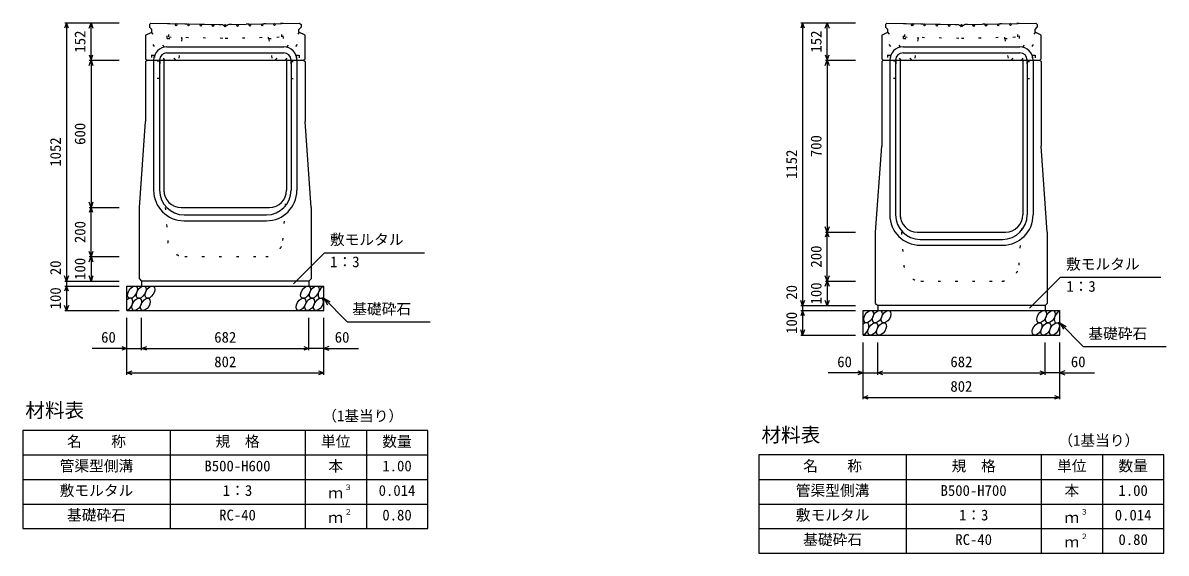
# Model space of a CAD drawing. Units: millimetres, scale not verified. Extents: x -12600 to 12600, y -5940 to 5940.
# Drawn here: x 1875 to 6534, y 1066 to 3226 of the extents above; entities that cross this region are included whole.
import ezdxf
from ezdxf.enums import TextEntityAlignment as Align

# ---------------------------------------------------------------- set-up
doc = ezdxf.new("R2010")
doc.units = ezdxf.units.MM
doc.header["$LTSCALE"] = 40
doc.linetypes.add('DOTTED', pattern=[1.75, 0.25, -1.5])
for name, color, linetype, lineweight in [('0-0_DIM', 7, 'Continuous', 25), ('0-2_HATCH', 6, 'Continuous', 25), ('0-3_HYO', 3, 'Continuous', 25), ('0-4_HYO2', 4, 'Continuous', 25), ('0-5_OUTLINE', 3, 'Continuous', 25), ('0-6_OUTLINE2', 4, 'DOTTED', 25), ('0-7_TXT', 7, 'Continuous', 25)]:
    doc.layers.add(name, color=color, linetype=linetype, lineweight=lineweight)
doc.styles.add('ＭＳ ゴシック', font='')
doc.styles.get('ＭＳ ゴシック').set_extended_font_data('MS Gothic')

msp = doc.modelspace()

# ---------------------------------------------------------------- linework, layer by layer
at = {"layer": '0-0_DIM'}
for p, q in [((2045.5, 3226.46), (2268, 3226.46)), ((2053, 3226.46), (2053, 2174.46)), ((2153, 3074.46), (2153, 3226.46)), ((5045.5, 3226.46), (5268, 3226.46)), ((5053, 3226.46), (5053, 2074.46)), ((5153, 3074.46), (5153, 3226.46)), ((2145.5, 3074.46), (2268, 3074.46)), ((2153, 3074.46), (2153, 2474.46)), ((5145.5, 3074.46), (5268, 3074.46)), ((5153, 3074.46), (5153, 2374.46)), ((2145.5, 2474.46), (2268, 2474.46)), ((2153, 2274.46), (2153, 2474.46)), ((5145.5, 2374.46), (5268, 2374.46)), ((5153, 2174.46), (5153, 2374.46)), ((2978.11, 2163.65), (3104.34, 2289.89)), ((3104.34, 2289.89), (3512.24, 2289.89)), ((2145.5, 2274.46), (2268, 2274.46)), ((2153, 2274.46), (2153, 2174.46)), ((5978.11, 2063.65), (6104.34, 2189.89)), ((6104.34, 2189.89), (6512.24, 2189.89)), ((2045.5, 2174.46), (2268, 2174.46)), ((2045.5, 2154.46), (2268, 2154.46)), ((2053, 2174.46), (2053, 2154.46)), ((2053, 2154.46), (2053, 2054.46)), ((5145.5, 2174.46), (5268, 2174.46)), ((5153, 2174.46), (5153, 2074.46)), ((3101, 2104.46), (3196.76, 2008.71)), ((3101, 2104.46), (3126.98, 2089.46)), ((3101, 2104.46), (3116, 2078.48)), ((2045.5, 2054.46), (2268, 2054.46)), ((5045.5, 2074.46), (5268, 2074.46)), ((5045.5, 2054.46), (5268, 2054.46)), ((5053, 2074.46), (5053, 2054.46)), ((5053, 2054.46), (5053, 1954.46)), ((2299, 1793.1), (2299, 2024.46)), ((2359, 1893.1), (2359, 2024.46)), ((3041, 1893.1), (3041, 2024.46)), ((3101, 1793.1), (3101, 2024.46)), ((3196.76, 2008.71), (3534.31, 2008.71)), ((6101, 2004.46), (6196.76, 1908.71)), ((6101, 2004.46), (6126.98, 1989.46)), ((6101, 2004.46), (6116, 1978.48)), ((5045.5, 1954.46), (5268, 1954.46)), ((5299, 1693.1), (5299, 1924.46)), ((5359, 1793.1), (5359, 1924.46)), ((6041, 1793.1), (6041, 1924.46)), ((6101, 1693.1), (6101, 1924.46)), ((2299, 1900.6), (2157.21, 1900.6)), ((2299, 1900.6), (2359, 1900.6)), ((2359, 1900.6), (3041, 1900.6)), ((3101, 1900.6), (3041, 1900.6)), ((3101, 1900.6), (3242.79, 1900.6)), ((6196.76, 1908.71), (6534.31, 1908.71)), ((2299, 1800.6), (3101, 1800.6)), ((5299, 1800.6), (5157.21, 1800.6)), ((5299, 1800.6), (5359, 1800.6)), ((5359, 1800.6), (6041, 1800.6)), ((6101, 1800.6), (6041, 1800.6)), ((6101, 1800.6), (6242.79, 1800.6)), ((5299, 1700.6), (6101, 1700.6))]:
    msp.add_line(p, q, dxfattribs=at)
for points in [[(2060.7, 3205.32), (2053, 3226.46), (2045.3, 3205.32)], [(2145.3, 3205.32), (2153, 3226.46), (2160.7, 3205.32)], [(5060.7, 3205.32), (5053, 3226.46), (5045.3, 3205.32)], [(5145.3, 3205.32), (5153, 3226.46), (5160.7, 3205.32)], [(2145.3, 3095.61), (2153, 3074.46), (2160.7, 3095.61)], [(5145.3, 3095.61), (5153, 3074.46), (5160.7, 3095.61)], [(2145.3, 3053.32), (2153, 3074.46), (2160.7, 3053.32)], [(5145.3, 3053.32), (5153, 3074.46), (5160.7, 3053.32)], [(2160.7, 2495.61), (2153, 2474.46), (2145.3, 2495.61)], [(2160.7, 2453.32), (2153, 2474.46), (2145.3, 2453.32)], [(5160.7, 2395.61), (5153, 2374.46), (5145.3, 2395.61)], [(5160.7, 2353.32), (5153, 2374.46), (5145.3, 2353.32)], [(2160.7, 2295.61), (2153, 2274.46), (2145.3, 2295.61)], [(2145.3, 2253.32), (2153, 2274.46), (2160.7, 2253.32)], [(2060.7, 2195.61), (2053, 2174.46), (2045.3, 2195.61)], [(2160.7, 2195.61), (2153, 2174.46), (2145.3, 2195.61)], [(5160.7, 2195.61), (5153, 2174.46), (5145.3, 2195.61)], [(2060.7, 2133.32), (2053, 2154.46), (2045.3, 2133.32)], [(5145.3, 2153.32), (5153, 2174.46), (5160.7, 2153.32)], [(2060.7, 2075.61), (2053, 2054.46), (2045.3, 2075.61)], [(5060.7, 2095.61), (5053, 2074.46), (5045.3, 2095.61)], [(5060.7, 2033.32), (5053, 2054.46), (5045.3, 2033.32)], [(5160.7, 2095.61), (5153, 2074.46), (5145.3, 2095.61)], [(5060.7, 1975.61), (5053, 1954.46), (5045.3, 1975.61)], [(2277.86, 1908.29), (2299, 1900.6), (2277.86, 1892.9)], [(2380.14, 1892.9), (2359, 1900.6), (2380.14, 1908.29)], [(3019.86, 1908.29), (3041, 1900.6), (3019.86, 1892.9)], [(3122.14, 1908.29), (3101, 1900.6), (3122.14, 1892.9)], [(2320.14, 1792.9), (2299, 1800.6), (2320.14, 1808.29)], [(3079.86, 1808.29), (3101, 1800.6), (3079.86, 1792.9)], [(5277.86, 1808.29), (5299, 1800.6), (5277.86, 1792.9)], [(5380.14, 1792.9), (5359, 1800.6), (5380.14, 1808.29)], [(6019.86, 1808.29), (6041, 1800.6), (6019.86, 1792.9)], [(6122.14, 1808.29), (6101, 1800.6), (6122.14, 1792.9)], [(5320.14, 1692.9), (5299, 1700.6), (5320.14, 1708.29)], [(6079.86, 1708.29), (6101, 1700.6), (6079.86, 1692.9)]]:
    msp.add_lwpolyline(points, dxfattribs=at)
at = {"layer": '0-2_HATCH', "linetype": 'DOTTED'}
for p, q in [((2463.38, 3163.18), (2464.6, 3224.17)), ((2464.6, 3224.17), (2700, 3219.46)), ((2469.5, 3169.06), (2470.6, 3224.05)), ((2935.34, 3224.41), (2700, 3219.46)), ((2936.62, 3163.43), (2935.34, 3224.41)), ((5463.38, 3163.18), (5464.6, 3224.17)), ((5464.6, 3224.17), (5700, 3219.46)), ((5469.5, 3169.06), (5470.6, 3224.05)), ((5935.34, 3224.41), (5700, 3219.46)), ((5936.62, 3163.43), (5935.34, 3224.41)), ((2876.64, 3162.17), (2876.51, 3168.16)), ((2876.64, 3162.17), (2936.62, 3163.43)), ((5876.64, 3162.17), (5876.51, 3168.16)), ((5876.64, 3162.17), (5936.62, 3163.43))]:
    msp.add_line(p, q, dxfattribs=at)
for points in [[(2469.5, 3169.06), (2700.03, 3164.45), (2930.5, 3169.3), (2929.34, 3224.29)], [(2900.13, 3215.19), (2895.8, 3219.34), (2899.96, 3223.67)], [(2899.96, 3223.67), (2904.28, 3219.51), (2900.13, 3215.19)], [(5469.5, 3169.06), (5700.03, 3164.45), (5930.5, 3169.3), (5929.34, 3224.29)], [(5900.13, 3215.19), (5895.8, 3219.34), (5899.96, 3223.67)], [(5899.96, 3223.67), (5904.28, 3219.51), (5900.13, 3215.19)], [(2463.38, 3163.18), (2523.37, 3161.98), (2523.49, 3167.98)], [(5463.38, 3163.18), (5523.37, 3161.98), (5523.49, 3167.98)]]:
    msp.add_lwpolyline(points, dxfattribs=at)
for points in [[(2500.04, 3223.46), (2504.2, 3219.14), (2499.87, 3214.98), (2495.71, 3219.31)], [(2550.03, 3222.46), (2554.19, 3218.14), (2549.86, 3213.98), (2545.7, 3218.31)], [(2600.02, 3221.46), (2604.18, 3217.14), (2599.85, 3212.98), (2595.69, 3217.31)], [(2650.01, 3220.46), (2654.17, 3216.14), (2649.84, 3211.98), (2645.68, 3216.31)], [(2700, 3219.46), (2704.24, 3215.22), (2700, 3210.98), (2695.76, 3215.22)], [(2749.99, 3220.51), (2754.32, 3216.36), (2750.16, 3212.03), (2745.83, 3216.19)], [(2800.15, 3213.08), (2795.82, 3217.24), (2799.98, 3221.57), (2804.3, 3217.41)], [(2849.97, 3222.62), (2854.3, 3218.46), (2850.14, 3214.13), (2845.81, 3218.29)], [(5500.04, 3223.46), (5504.2, 3219.14), (5499.87, 3214.98), (5495.71, 3219.31)], [(5550.03, 3222.46), (5554.19, 3218.14), (5549.86, 3213.98), (5545.7, 3218.31)], [(5600.02, 3221.46), (5604.18, 3217.14), (5599.85, 3212.98), (5595.69, 3217.31)], [(5650.01, 3220.46), (5654.17, 3216.14), (5649.84, 3211.98), (5645.68, 3216.31)], [(5700, 3219.46), (5704.24, 3215.22), (5700, 3210.98), (5695.76, 3215.22)], [(5749.99, 3220.51), (5754.32, 3216.36), (5750.16, 3212.03), (5745.83, 3216.19)], [(5800.15, 3213.08), (5795.82, 3217.24), (5799.98, 3221.57), (5804.3, 3217.41)], [(5849.97, 3222.62), (5854.3, 3218.46), (5850.14, 3214.13), (5845.81, 3218.29)]]:
    msp.add_lwpolyline(points, close=True, dxfattribs=at)
at = {"layer": '0-2_HATCH'}
for centre in [(2321.89, 2129.46), (2357.37, 2129.46), (2392.84, 2129.46), (3027.05, 2129.46), (3062.52, 2129.46), (2338.77, 2079.46), (2374.25, 2079.46), (3008.45, 2079.46), (3043.93, 2079.46), (3079.41, 2079.46), (5321.89, 2029.46), (5357.37, 2029.46), (5392.84, 2029.46), (6027.05, 2029.46), (6062.52, 2029.46), (5338.77, 1979.46), (5374.25, 1979.46), (6008.45, 1979.46), (6043.93, 1979.46), (6079.41, 1979.46)]:
    msp.add_ellipse(centre, major_axis=(14.54, 23.54), ratio=0.5792, dxfattribs=at)
for centre, start_param, end_param in [((3098, 2129.46), 0.6666252, 4.1103269), ((2303.3, 2079.46), 3.7419964, 7.318141), ((6098, 2029.46), 0.6666252, 4.1103269), ((5303.3, 1979.46), 3.7419964, 7.318141)]:
    msp.add_ellipse(centre, major_axis=(14.54, 23.54), ratio=0.5792, start_param=start_param, end_param=end_param, dxfattribs=at)
at = {"layer": '0-3_HYO'}
for p, q in [((2475, 1566.36), (2475, 1166.36)), ((3025, 1566.36), (3025, 1166.36)), ((3275, 1566.36), (3275, 1166.36)), ((1875, 1466.36), (3525, 1466.36)), ((5475, 1466.36), (5475, 1066.36)), ((6025, 1466.36), (6025, 1066.36)), ((6275, 1466.36), (6275, 1066.36)), ((4875, 1366.36), (6525, 1366.36))]:
    msp.add_line(p, q, dxfattribs=at)
for points in [[(1875, 1166.36), (3525, 1166.36), (3525, 1566.36), (1875, 1566.36)], [(4875, 1066.36), (6525, 1066.36), (6525, 1466.36), (4875, 1466.36)]]:
    msp.add_lwpolyline(points, close=True, dxfattribs=at)
at = {"layer": '0-4_HYO2'}
for p, q in [((1875, 1366.36), (3525, 1366.36)), ((1875, 1266.36), (3525, 1266.36)), ((4875, 1266.36), (6525, 1266.36)), ((4875, 1166.36), (6525, 1166.36))]:
    msp.add_line(p, q, dxfattribs=at)
at = {"layer": '0-5_OUTLINE'}
for p, q in [((2396.68, 3225.53), (2391, 3219.96)), ((2391, 3219.96), (2391, 3208.96)), ((2396.68, 3225.53), (2688, 3219.7)), ((2688, 3219.7), (2691, 3216.46)), ((2691, 3216.46), (2709, 3216.46)), ((2709, 3216.46), (2712, 3219.72)), ((3009, 3219.96), (3009, 3208.96)), ((5396.68, 3225.53), (5391, 3219.96)), ((5391, 3219.96), (5391, 3208.96)), ((5396.68, 3225.53), (5688, 3219.7)), ((5688, 3219.7), (5691, 3216.46)), ((5691, 3216.46), (5709, 3216.46)), ((5709, 3216.46), (5712, 3219.72)), ((6009, 3219.96), (6009, 3208.96)), ((2375, 3175.96), (2400, 3188.96)), ((2375, 3175.96), (2375, 3080.46)), ((2400, 3198.96), (2391, 3208.96)), ((2400, 3188.96), (2400, 3198.96)), ((3000, 3198.96), (3009, 3208.96)), ((3000, 3188.96), (3000, 3198.96)), ((3025, 3175.96), (3000, 3188.96)), ((3025, 3080.46), (3025, 3175.96)), ((5375, 3175.96), (5400, 3188.96)), ((5375, 3175.96), (5375, 3080.46)), ((5400, 3198.96), (5391, 3208.96)), ((5400, 3188.96), (5400, 3198.96)), ((6000, 3198.96), (6009, 3208.96)), ((6000, 3188.96), (6000, 3198.96)), ((6025, 3175.96), (6000, 3188.96)), ((6025, 3080.46), (6025, 3175.96)), ((2375, 3080.46), (2381, 3074.46)), ((3019, 3074.46), (3025, 3080.46)), ((5375, 3080.46), (5381, 3074.46)), ((6019, 3074.46), (6025, 3080.46)), ((2375, 3068.46), (2381, 3074.46)), ((2375, 3068.46), (2375, 2824.46)), ((2381, 3074.46), (3019, 3074.46)), ((2450, 3074.46), (2450, 2544.46)), ((2950, 3074.46), (2950, 2544.46)), ((3019, 3074.46), (3025, 3068.46)), ((3025, 3068.46), (3025, 2824.46)), ((5375, 3068.46), (5381, 3074.46)), ((5375, 3068.46), (5375, 2724.46)), ((5381, 3074.46), (6019, 3074.46)), ((5450, 3074.46), (5450, 2444.46)), ((5950, 3074.46), (5950, 2444.46)), ((6019, 3074.46), (6025, 3068.46)), ((6025, 3068.46), (6025, 2724.46)), ((2350, 2474.46), (2375, 2824.46)), ((3050, 2474.46), (3025, 2824.46)), ((5350, 2374.46), (5375, 2724.46)), ((6050, 2374.46), (6025, 2724.46)), ((2350, 2183.46), (2350, 2474.46)), ((2520, 2474.46), (2880, 2474.46)), ((3050, 2474.46), (3050, 2183.46)), ((5350, 2083.46), (5350, 2374.46)), ((5520, 2374.46), (5880, 2374.46)), ((6050, 2374.46), (6050, 2083.46)), ((2299, 2154.46), (3101, 2154.46)), ((2299, 2054.46), (2299, 2154.46)), ((2350, 2183.46), (2359, 2174.46)), ((3041, 2174.46), (2359, 2174.46)), ((2359, 2174.46), (2359, 2154.46)), ((3041, 2174.46), (3050, 2183.46)), ((3041, 2174.46), (3041, 2154.46)), ((3101, 2054.46), (3101, 2154.46)), ((2299, 2054.46), (3101, 2054.46)), ((5299, 2054.46), (6101, 2054.46)), ((5299, 1954.46), (5299, 2054.46)), ((5350, 2083.46), (5359, 2074.46)), ((6041, 2074.46), (5359, 2074.46)), ((5359, 2074.46), (5359, 2054.46)), ((6041, 2074.46), (6050, 2083.46)), ((6041, 2074.46), (6041, 2054.46)), ((6101, 1954.46), (6101, 2054.46)), ((5299, 1954.46), (6101, 1954.46))]:
    msp.add_line(p, q, dxfattribs=at)
for points in [[(2712, 3219.72), (3003, 3225.84), (3009, 3219.96)], [(5712, 3219.72), (6003, 3225.84), (6009, 3219.96)]]:
    msp.add_lwpolyline(points, dxfattribs=at)
for centre, start, end in [((2520, 2544.46), 180, 270), ((2880, 2544.46), 270, 0), ((5520, 2444.46), 180, 270), ((5880, 2444.46), 270, 0)]:
    msp.add_arc(centre, 70, start, end, dxfattribs=at)
at = {"layer": '0-6_OUTLINE2'}
for p, q in [((2454.23, 3074.46), (2376.63, 3176.81)), ((2398.51, 3188.19), (2496.88, 3074.46)), ((3001.49, 3188.19), (2903.12, 3074.46)), ((2945.77, 3074.46), (3023.37, 3176.81)), ((5454.23, 3074.46), (5376.63, 3176.81)), ((5398.51, 3188.19), (5496.88, 3074.46)), ((6001.49, 3188.19), (5903.12, 3074.46)), ((5945.77, 3074.46), (6023.37, 3176.81)), ((2523.36, 3162.17), (2508.5, 3074.46)), ((2876.64, 3162.17), (2891.5, 3074.46)), ((5523.36, 3162.17), (5508.5, 3074.46)), ((5876.64, 3162.17), (5891.5, 3074.46)), ((2399, 3094.96), (2411, 3094.96)), ((2399, 3094.96), (2399, 3069.96)), ((2411, 3094.96), (2411, 3069.96)), ((2989, 3094.46), (3001, 3094.46)), ((2989, 3094.46), (2989, 3069.46)), ((3001, 3094.46), (3001, 3069.46)), ((5399, 3094.96), (5411, 3094.96)), ((5399, 3094.96), (5399, 3069.96)), ((5411, 3094.96), (5411, 3069.96)), ((5989, 3094.46), (6001, 3094.46)), ((5989, 3094.46), (5989, 3069.46)), ((6001, 3094.46), (6001, 3069.46)), ((2433, 3069.96), (2376.5, 3069.96)), ((2433, 3069.96), (2433, 2999.96)), ((2967, 3069.46), (3024, 3069.46)), ((5433, 3069.96), (5376.5, 3069.96)), ((5433, 3069.96), (5433, 2999.96)), ((5967, 3069.46), (6024, 3069.46)), ((2433, 2999.96), (2375, 2999.96)), ((5433, 2999.96), (5375, 2999.96)), ((2450, 2544.46), (2465.2, 2339.29)), ((2934.8, 2339.29), (2950, 2544.46)), ((5450, 2444.46), (5465.2, 2239.29)), ((5934.8, 2239.29), (5950, 2444.46)), ((2535.01, 2274.46), (2864.99, 2274.46)), ((5535.01, 2174.46), (5864.99, 2174.46))]:
    msp.add_line(p, q, dxfattribs=at)
at = {"layer": '0-6_OUTLINE2', "linetype": 'Continuous'}
for p, q in [((2462, 3128.46), (2938, 3128.46)), ((5462, 3128.46), (5938, 3128.46)), ((2462, 3104.46), (2938, 3104.46)), ((5462, 3104.46), (5938, 3104.46)), ((2408, 3074.46), (2408, 2544.46)), ((2432, 3074.46), (2432, 2544.46)), ((2968, 3074.46), (2968, 2544.46)), ((2992, 3074.46), (2992, 2544.46)), ((5408, 3074.46), (5408, 2444.46)), ((5432, 3074.46), (5432, 2444.46)), ((5968, 3074.46), (5968, 2444.46)), ((5992, 3074.46), (5992, 2444.46)), ((2532, 2444.46), (2868, 2444.46)), ((2532, 2420.46), (2868, 2420.46)), ((5532, 2344.46), (5868, 2344.46)), ((5532, 2320.46), (5868, 2320.46))]:
    msp.add_line(p, q, dxfattribs=at)
at = {"layer": '0-6_OUTLINE2'}
for points in [[(2967, 3069.46), (2967, 2999.46), (3025, 2999.46)], [(5967, 3069.46), (5967, 2999.46), (6025, 2999.46)]]:
    msp.add_lwpolyline(points, dxfattribs=at)
at = {"layer": '0-6_OUTLINE2', "linetype": 'Continuous'}
for centre, radius, start, end in [((2462, 3074.46), 54, 90, 180), ((2938, 3074.46), 54, 0, 90), ((5462, 3074.46), 54, 90, 180), ((5938, 3074.46), 54, 0, 90), ((2462, 3074.46), 30, 90, 180), ((2938, 3074.46), 30, 0, 90), ((5462, 3074.46), 30, 90, 180), ((5938, 3074.46), 30, 0, 90), ((2532, 2544.46), 124, 180, 270), ((2532, 2544.46), 100, 180, 270), ((2868, 2544.46), 100, 270, 0), ((2868, 2544.46), 124, 270, 0), ((5532, 2444.46), 124, 180, 270), ((5532, 2444.46), 100, 180, 270), ((5868, 2444.46), 100, 270, 0), ((5868, 2444.46), 124, 270, 0)]:
    msp.add_arc(centre, radius, start, end, dxfattribs=at)
at = {"layer": '0-6_OUTLINE2'}
for centre, start, end in [((2535.01, 2344.46), 184.23639, 270), ((2864.99, 2344.46), 270, 355.76361), ((5535.01, 2244.46), 184.23639, 270), ((5864.99, 2244.46), 270, 355.76361)]:
    msp.add_arc(centre, 70, start, end, dxfattribs=at)

# ---------------------------------------------------------------- texts
at = {"layer": '0-0_DIM', "style": 'ＭＳ ゴシック'}
for s, p in [('152', (2143, 3105.46)), ('152', (5143, 3105.46)), ('600', (2143, 2729.46)), ('1052', (2043, 2640.46)), ('700', (5143, 2679.46)), ('1152', (5043, 2590.46)), ('200', (2143, 2329.46)), ('200', (5143, 2229.46)), ('20', (2043, 2198.78)), ('100', (2143, 2179.46)), ('100', (2043, 2059.46)), ('20', (5043, 2098.78)), ('100', (5143, 2079.46)), ('100', (5043, 1959.46))]:
    msp.add_text(s, height=43.99, rotation=90, dxfattribs=at).set_placement(p, align=Align.BOTTOM_LEFT)
for s, p in [('敷モルタル', (3126.38, 2308.62)), ('1：3', (3127.38, 2217.93)), ('敷モルタル', (6126.38, 2208.62)), ('1：3', (6127.38, 2117.93)), ('基礎砕石', (3217.32, 2025.88)), ('60', (2194, 1910.6)), ('682', (2655, 1910.6)), ('60', (3146, 1910.6)), ('基礎砕石', (6217.32, 1925.88)), ('802', (2655, 1810.6)), ('60', (5194, 1810.6)), ('682', (5655, 1810.6)), ('60', (6146, 1810.6)), ('802', (5655, 1710.6))]:
    msp.add_text(s, height=43.99, dxfattribs=at).set_placement(p, align=Align.BOTTOM_LEFT)
at = {"layer": '0-7_TXT', "style": 'ＭＳ ゴシック'}
for s, height, p in [('材料表', 58.65, (1885, 1601.36)), ('（1基当り）', 43.99, (3095, 1590.36)), ('材料表', 58.65, (4885, 1501.36)), ('名\u3000\u3000称', 43.99, (2055, 1486.36)), ('規\u3000格', 43.99, (2660, 1486.36)), ('単位', 43.99, (3090, 1486.36)), ('数量', 43.99, (3340, 1486.36)), ('（1基当り）', 43.99, (6095, 1490.36)), ('管渠型側溝', 43.99, (2025, 1386.36)), ('本', 43.99, (3120, 1386.36)), ('名\u3000\u3000称', 43.99, (5055, 1386.36)), ('規\u3000格', 43.99, (5660, 1386.36)), ('単位', 43.99, (6090, 1386.36)), ('数量', 43.99, (6340, 1386.36)), ('B500-H600', 43.99, (2615, 1386.36)), ('1.00', 43.99, (3340, 1386.36)), ('敷モルタル', 43.99, (2025, 1286.36)), ('1：3', 43.99, (2690, 1286.36)), ('ｍ', 43.99, (3120, 1276.36)), ('３', 21.99, (3185.54, 1316.73)), ('0.014', 43.99, (3325, 1286.36)), ('管渠型側溝', 43.99, (5025, 1286.36)), ('B500-H700', 43.99, (5615, 1286.36)), ('本', 43.99, (6120, 1286.36)), ('1.00', 43.99, (6340, 1286.36)), ('基礎砕石', 43.99, (2055, 1186.36)), ('RC-40', 43.99, (2675, 1186.36)), ('ｍ', 43.99, (3120, 1176.36)), ('２', 21.99, (3185.54, 1216.73)), ('0.80', 43.99, (3340, 1186.36)), ('敷モルタル', 43.99, (5025, 1186.36)), ('1：3', 43.99, (5690, 1186.36)), ('ｍ', 43.99, (6120, 1176.36)), ('３', 21.99, (6185.54, 1216.73)), ('0.014', 43.99, (6325, 1186.36)), ('基礎砕石', 43.99, (5055, 1086.36)), ('RC-40', 43.99, (5675, 1086.36)), ('ｍ', 43.99, (6120, 1076.36)), ('２', 21.99, (6185.54, 1116.73)), ('0.80', 43.99, (6340, 1086.36))]:
    msp.add_text(s, height=height, dxfattribs=at).set_placement(p, align=Align.BOTTOM_LEFT)

doc.saveas('drawing.dxf')
